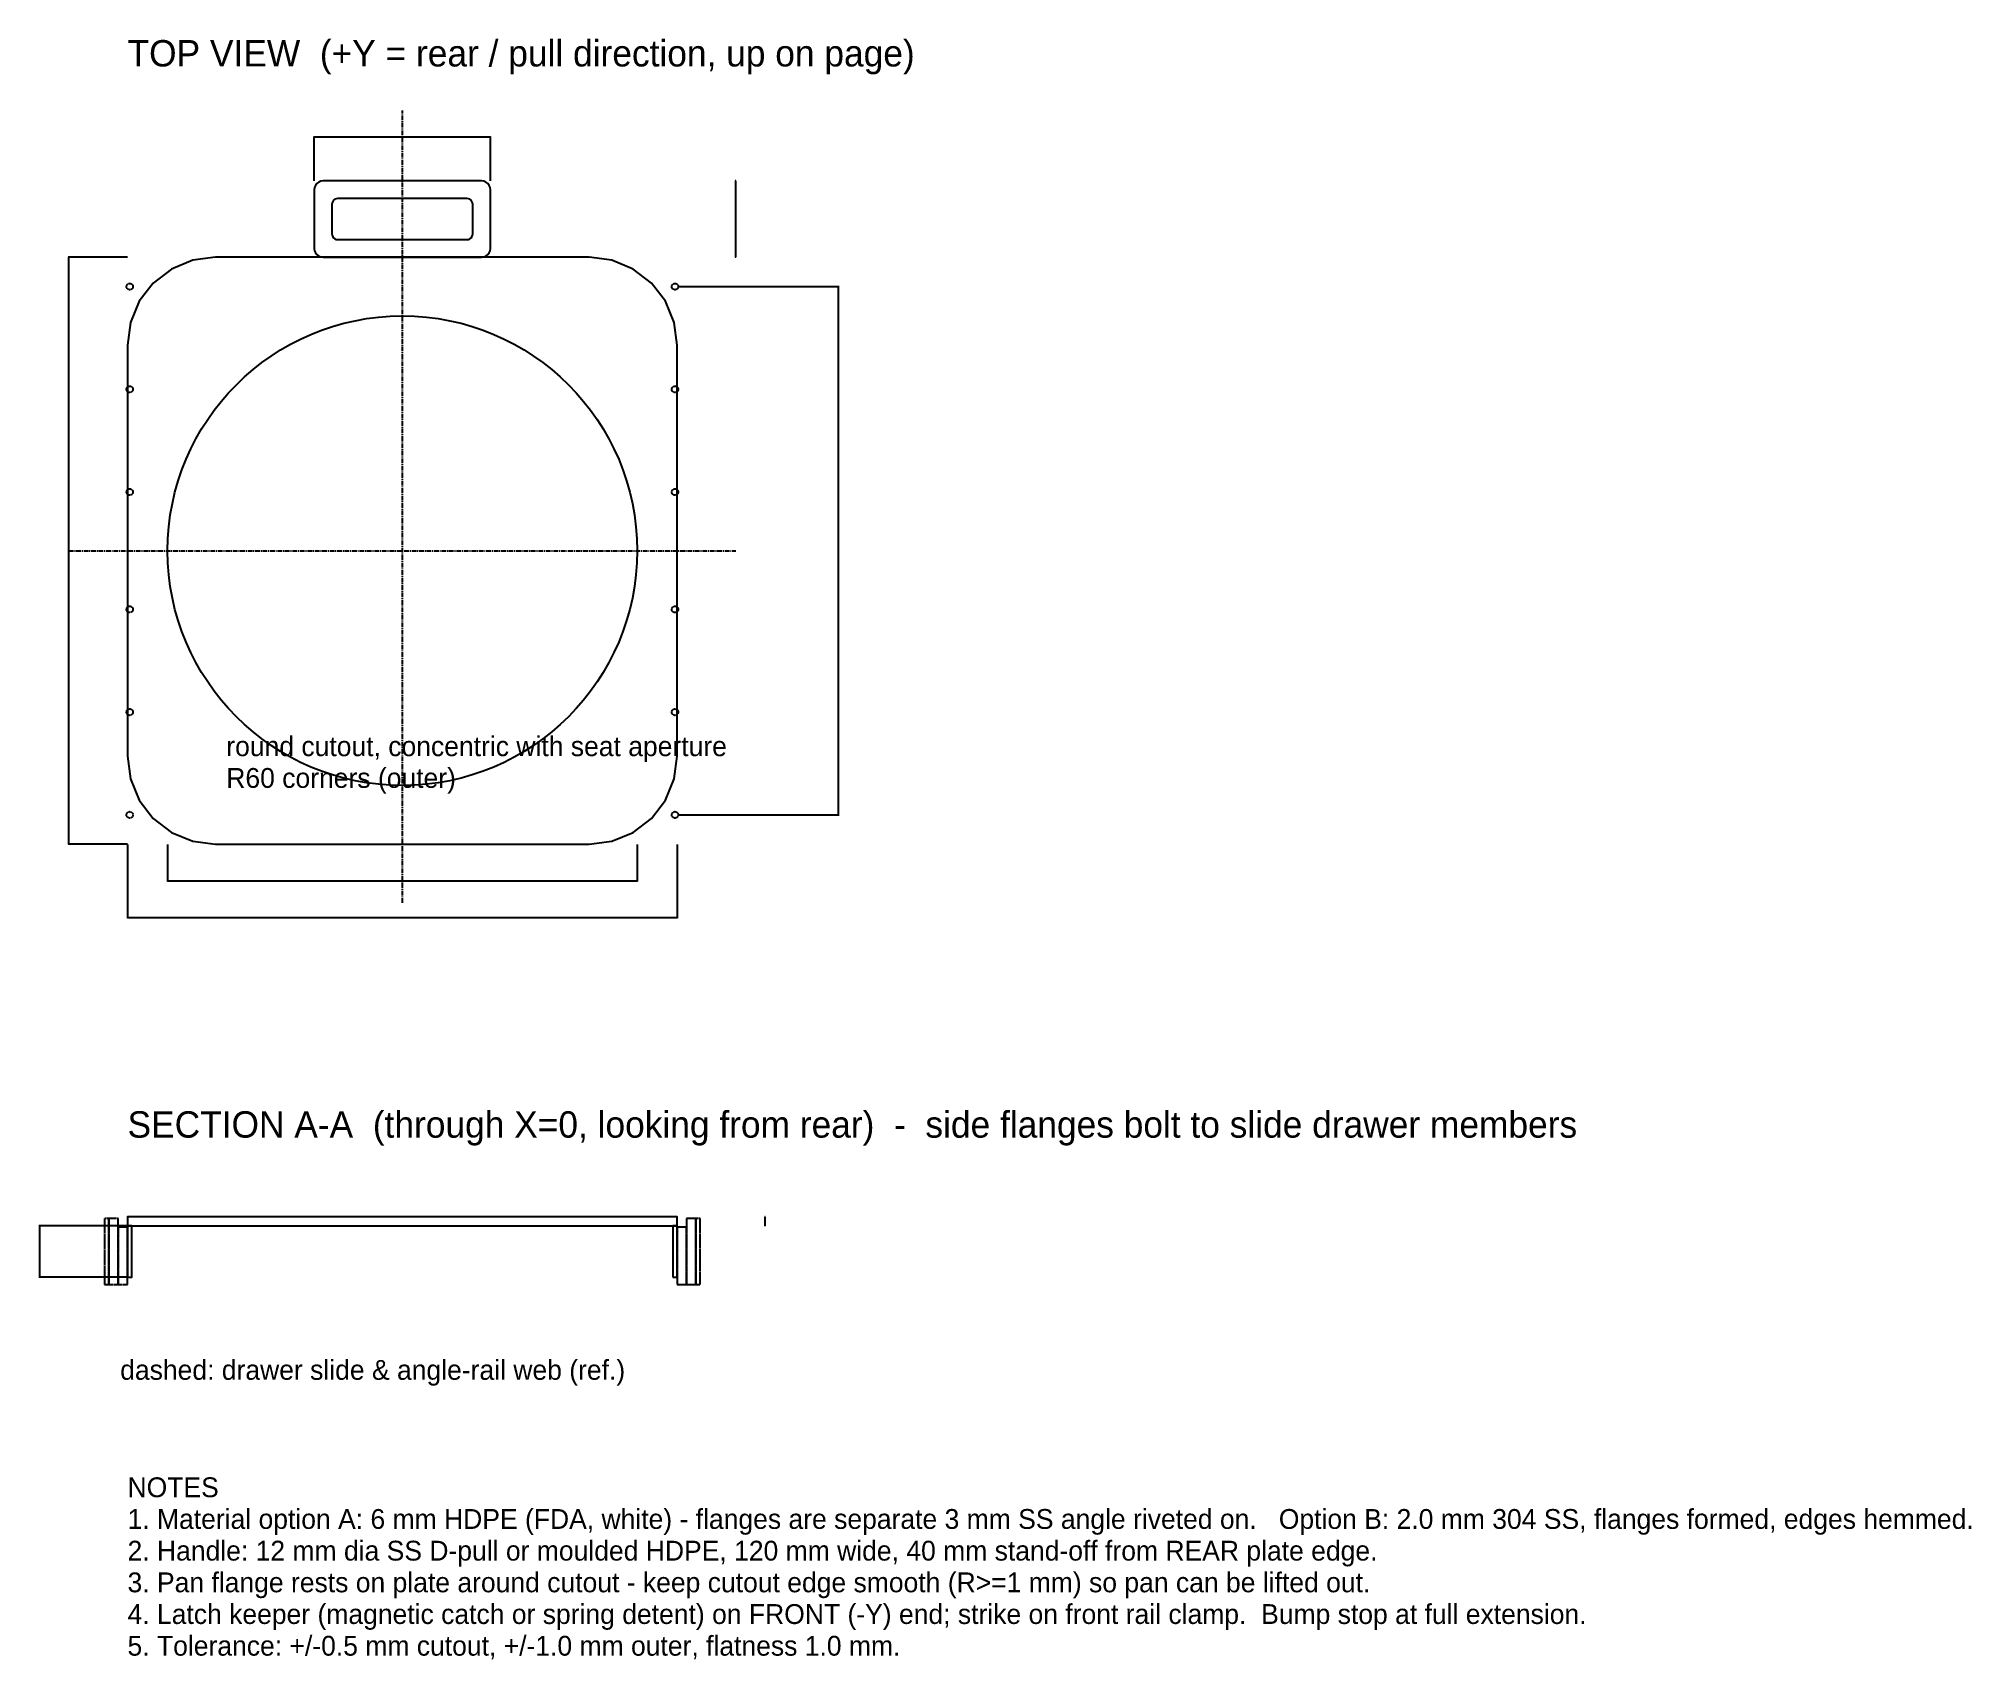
# Model space of a CAD drawing. Header units: millimetres. Extents: x -248 to 1069, y -756 to 349.
import ezdxf

# ---------------------------------------------------------------- set-up
doc = ezdxf.new("R2010")
doc.units = ezdxf.units.MM
doc.linetypes.add('CENTER', pattern=[5.08, 3.175, -0.635, 0.635, -0.635])
doc.linetypes.add('DASHED', pattern=[1.524, 1.27, -0.254])
for name, color, linetype in [('CENTER', 4, 'CENTER'), ('DIM', 1, 'Continuous'), ('HIDDEN', 8, 'DASHED'), ('OUTLINE', 7, 'Continuous'), ('TEXT', 3, 'Continuous')]:
    doc.layers.add(name, color=color, linetype=linetype)
doc.styles.add('OpenSansCondensed-Light', font='OpenSansCondensed-Light.ttf')
doc.dimstyles.new('EZDXF', dxfattribs={"dimtxt": 0.25, "dimasz": 0.175, "dimexe": 0.375, "dimexo": 0.125, "dimgap": 0.1, "dimtad": 1, "dimlfac": 100, "dimzin": 12, "dimdsep": 46, "dimtxsty": 'OpenSansCondensed-Light', "dimblk": 'ARCHTICK', "dimcen": 2.5, "dimazin": 3, "dimtfac": 0.5, "dimtmove": 2, "dimatfit": 3})

# ---------------------------------------------------------------- blocks, each defined once
blk = doc.blocks.new('_ARCHTICK')
at = {"color": 0, "linetype": 'BYBLOCK', "const_width": 0.15}
blk.add_lwpolyline([(-0.5, -0.5), (0.5, 0.5)], dxfattribs=at)

msp = doc.modelspace()

# ---------------------------------------------------------------- linework, layer by layer
at = {"layer": 'CENTER'}
for p, q in [((0, -240), (0, 300)), ((-227.3, 0), (227.3, 0))]:
    msp.add_line(p, q, dxfattribs=at)
at = {"layer": 'HIDDEN'}
for points in [[(-203, -500), (-200, -500), (-200, -455), (-203, -455)], [(-200, -500), (-193.65, -500), (-193.65, -455), (-200, -455)], [(-193.65, -500), (-187.3, -500), (-187.3, -461), (-193.65, -461)], [(187.3, -500), (193.65, -500), (193.65, -461), (187.3, -461)], [(193.65, -500), (200, -500), (200, -455), (193.65, -455)], [(200, -500), (203, -500), (203, -455), (200, -455)]]:
    msp.add_lwpolyline(points, close=True, dxfattribs=at)
for centre in [(-185.8, 180), (185.8, 180), (-185.8, 110), (185.8, 110), (-185.8, 40), (185.8, 40), (-185.8, -40), (185.8, -40), (-185.8, -110), (185.8, -110), (-185.8, -180), (185.8, -180)]:
    msp.add_circle(centre, 2.2, dxfattribs=at)
at = {"layer": 'OUTLINE'}
for points in [[(60, 246), (59.79555, 247.55291), (59.19615, 249), (58.24264, 250.24264), (57, 251.19615), (55.55291, 251.79555), (54, 252), (-54, 252), (-55.55291, 251.79555), (-57, 251.19615), (-58.24264, 250.24264), (-59.19615, 249), (-59.79555, 247.55291), (-60, 246), (-60, 206), (-59.79555, 204.44709), (-59.19615, 203), (-58.24264, 201.75736), (-57, 200.80385), (-55.55291, 200.20445), (-54, 200), (54, 200), (55.55291, 200.20445), (57, 200.80385), (58.24264, 201.75736), (59.19615, 203), (59.79555, 204.44709), (60, 206)], [(48, 236), (47.8637, 237.03528), (47.4641, 238), (46.82843, 238.82843), (46, 239.4641), (45.03528, 239.8637), (44, 240), (-44, 240), (-45.03528, 239.8637), (-46, 239.4641), (-46.82843, 238.82843), (-47.4641, 238), (-47.8637, 237.03528), (-48, 236), (-48, 216), (-47.8637, 214.96472), (-47.4641, 214), (-46.82843, 213.17157), (-46, 212.5359), (-45.03528, 212.1363), (-44, 212), (44, 212), (45.03528, 212.1363), (46, 212.5359), (46.82843, 213.17157), (47.4641, 214), (47.8637, 214.96472), (48, 216)], [(187.3, 140), (185.25555, 155.52914), (179.26152, 170), (169.72641, 182.42641), (157.3, 191.96152), (142.82914, 197.95555), (127.3, 200), (-127.3, 200), (-142.82914, 197.95555), (-157.3, 191.96152), (-169.72641, 182.42641), (-179.26152, 170), (-185.25555, 155.52914), (-187.3, 140), (-187.3, -140), (-185.25555, -155.52914), (-179.26152, -170), (-169.72641, -182.42641), (-157.3, -191.96152), (-142.82914, -197.95555), (-127.3, -200), (127.3, -200), (142.82914, -197.95555), (157.3, -191.96152), (169.72641, -182.42641), (179.26152, -170), (185.25555, -155.52914), (187.3, -140)], [(-187.3, -460), (187.3, -460), (187.3, -454), (-187.3, -454)], [(-187.3, -495), (-184.3, -495), (-184.3, -460), (-187.3, -460)], [(184.3, -495), (187.3, -495), (187.3, -460), (184.3, -460)]]:
    msp.add_lwpolyline(points, close=True, dxfattribs=at)
msp.add_circle((0, 0), 160, dxfattribs=at)

# ---------------------------------------------------------------- texts
at = {"layer": 'TEXT'}
for s, height, p in [('TOP VIEW  (+Y = rear / pull direction, up on page)', 18, (-187.3, 330)), ('round cutout, concentric with seat aperture', 13.5, (-120, -140)), ('R60 corners (outer)', 13.5, (-120, -161.6)), ('SECTION A-A  (through X=0, looking from rear)  -  side flanges bolt to slide drawer members', 18, (-187.3, -400)), ('dashed: drawer slide & angle-rail web (ref.)', 13.5, (-192.3, -565)), ('NOTES', 13.5, (-187.3, -645)), ('1. Material option A: 6 mm HDPE (FDA, white) - flanges are separate 3 mm SS angle riveted on.   Option B: 2.0 mm 304 SS, flanges formed, edges hemmed.', 13.5, (-187.3, -666.6)), ('2. Handle: 12 mm dia SS D-pull or moulded HDPE, 120 mm wide, 40 mm stand-off from REAR plate edge.', 13.5, (-187.3, -688.2)), ('3. Pan flange rests on plate around cutout - keep cutout edge smooth (R>=1 mm) so pan can be lifted out.', 13.5, (-187.3, -709.8)), ('4. Latch keeper (magnetic catch or spring detent) on FRONT (-Y) end; strike on front rail clamp.  Bump stop at full extension.', 13.5, (-187.3, -731.4)), ('5. Tolerance: +/-0.5 mm cutout, +/-1.0 mm outer, flatness 1.0 mm.', 13.5, (-187.3, -753))]:
    msp.add_text(s, height=height, dxfattribs=at).set_placement(p)

# ---------------------------------------------------------------- dimensions: what is measured, and where the dimension line sits
at = {"layer": 'DIM'}
for base, p1, p2, text in [((-60, 282), (-60, 252), (60, 252), '120 mm [4.72"]'), ((-187.3, -250), (-187.3, -200), (187.3, -200), '375 mm [14.75"]'), ((-160, -225), (-160, -200), (160, -200), 'CUTOUT dia 320 mm [12.60"]')]:
    msp.add_linear_dim(base=base, p1=p1, p2=p2, text=text, dimstyle='EZDXF', dxfattribs=at).render()
for base, p1, p2, text in [((227.3, 200), (227.3, 200), (227.3, 252), 'HANDLE 52 mm [2.05"]'), ((-227.3, -200), (-187.3, -200), (-187.3, 200), '400 mm [15.75"]'), ((297.3, -180), (187.3, -180), (187.3, 180), 'M4 hole pattern 6x @ 70 mm pitch, both flanges 360 mm [14.17"]'), ((-247.3, -460), (-187.3, -460), (-187.3, -495), 'FLANGE 35 mm [1.38"]'), ((247.3, -460), (247.3, -460), (247.3, -454), 't=6 mm [0.24"]')]:
    msp.add_linear_dim(base=base, p1=p1, p2=p2, angle=90, text=text, dimstyle='EZDXF', dxfattribs=at).render()

doc.saveas('drawing.dxf')
